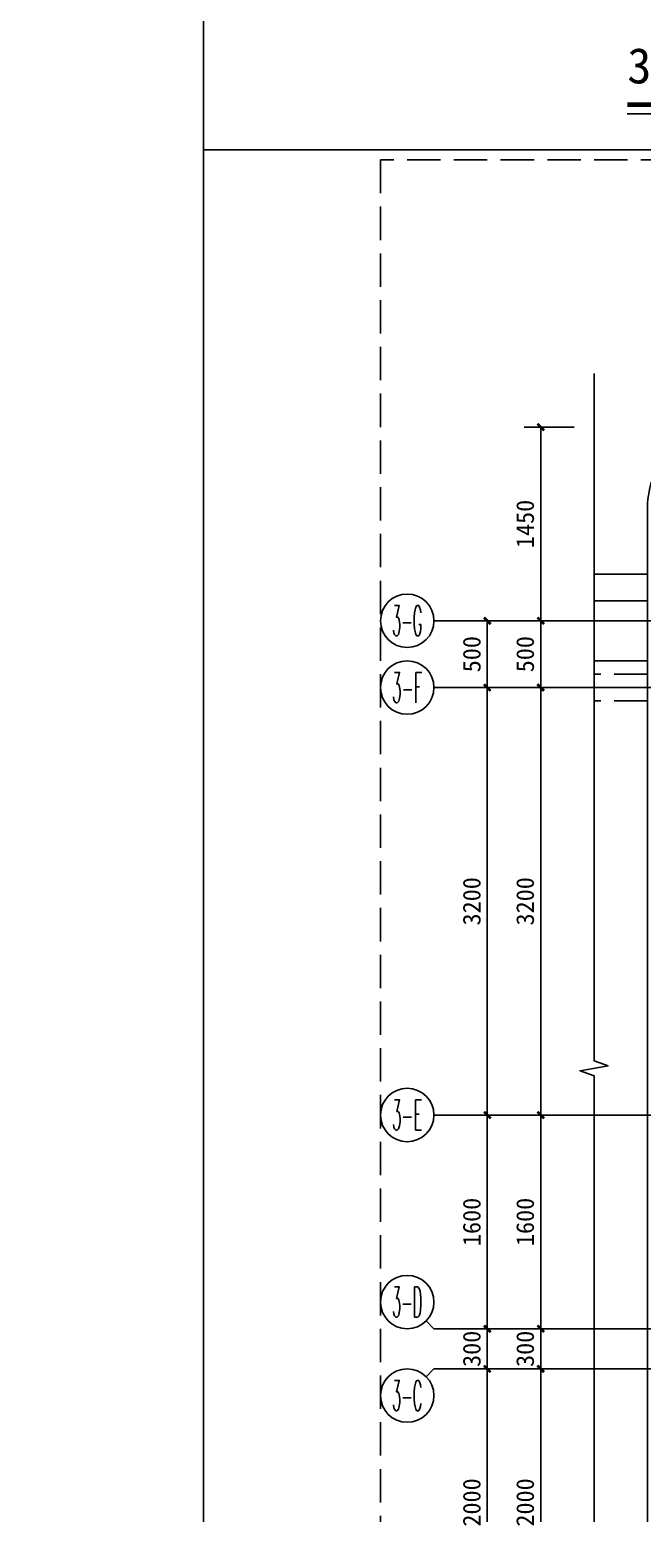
# Model space of a CAD drawing. Extents: x -10817 to 167545, y 26551 to 157048.
# Drawn here: x 86696 to 91287, y 41195 to 52301 of the extents above; entities that cross this region are included whole.
import ezdxf
from ezdxf.enums import TextEntityAlignment as Align
from ezdxf.xclip import XClip

# ---------------------------------------------------------------- set-up
doc = ezdxf.new("R2010")
doc.units = 0
doc.header["$LTSCALE"] = 1000
doc.header["$MEASUREMENT"] = 0
doc.header["$XCLIPFRAME"] = 0
for name, pattern in [('3#楼屋顶平面$0$DASH', [0.35, 0.25, -0.1]), ('DASH', [0.35, 0.25, -0.1]), ('DOTE', [2.42, 2, -0.2, 0.02, -0.2])]:
    doc.linetypes.add(name, pattern=pattern)
doc.layers.get('Defpoints').update_dxf_attribs({"color": 30, "linetype": 'DASH'})
for name, color, linetype in [('3#楼屋顶平面$0$A-00-HX-113-wall-01Y$0$HRAL', 31, 'Continuous'), ('3#楼屋顶平面$0$A-DRAN', 243, 'Continuous'), ('3#楼屋顶平面$0$A-DRAN-SYMB', 243, 'Continuous'), ('3#楼屋顶平面$0$A-ROOF', 241, 'Continuous'), ('A-ANNO-AXIS-CIRC', 3, 'Continuous'), ('A-ANNO-AXIS-TEXT', 7, 'Continuous'), ('A-ANNO-DIMS', 3, 'Continuous'), ('A-ANNO-DOTE', 10, 'DOTE'), ('A-ANNO-SYMB', 3, 'Continuous'), ('A-ANNO-TEXT', 7, 'Continuous'), ('AXIS_TEXT', 7, 'Continuous')]:
    doc.layers.add(name, color=color, linetype=linetype)
doc.styles.add('_TCH_AXIS', font='COMPLEX', dxfattribs={"bigfont": 'GBCBIG'})
doc.styles.add('_TCH_DIM_T3', font='')
doc.styles.add('COMPLEX', font='COMPLEX')
doc.styles.get("Standard").update_dxf_attribs({"font": ''})
doc.styles.get('_TCH_DIM_T3').set_extended_font_data('SimSun')
doc.styles.get('Standard').set_extended_font_data('SimSun')
doc.dimstyles.new('_TCH_ARCH&&50', dxfattribs={"dimtxt": 132.911392, "dimasz": 50, "dimexe": 125, "dimexo": 150, "dimgap": 50, "dimtad": 1, "dimdec": 0, "dimzin": 0, "dimdsep": 46, "dimtxsty": '_TCH_DIM_T3', "dimblk": 'ARCHTICK', "dimcen": 0.09, "dimclrt": 7, "dimazin": 2, "dimtfac": 1, "dimtdec": 0, "dimtix": 1, "dimtmove": 2, "dimatfit": 3, "dimfxl": 50, "dimtolj": 1, "dimtzin": 0, "dimarcsym": 0})

# ---------------------------------------------------------------- blocks, each defined once
blk = doc.blocks.new('3#楼屋顶平面$0$$1$1#_arcd-2~9F$0$03_2#_arcd$0$04_F01_arcd$0$asdfded')
at = {"layer": '3#楼屋顶平面$0$A-DRAN-SYMB'}
for points in [[(-29300.2, 118966), (-29300.2, 118876)], [(-29342.2, 118921), (-29258.2, 118921)]]:
    blk.add_lwpolyline(points, dxfattribs=at)
for radius in [30, 18]:
    blk.add_circle((-29300.2, 118921), radius, dxfattribs=at)
blk = doc.blocks.new('3#楼屋顶平面')
at = {"layer": '3#楼屋顶平面$0$A-00-HX-113-wall-01Y$0$HRAL'}
for points in [[(-11300, 950), (-11300, -4250, 0.414214), (-10700, -4850), (10150, -4850), (10150, -3500), (-10100, -3500), (-10100, 950)], [(10751, -3500), (31000, -3500), (31000, 950), (32200, 950), (32200, -4250, -0.414214), (31600, -4850), (10751, -4850)]]:
    blk.add_lwpolyline(points, format="xyb", close=True, dxfattribs=at)
at = {"layer": '3#楼屋顶平面$0$A-DRAN'}
for points in [[(-449, 7450), (-1599, 6300), (901, 3800), (-1049, 1850), (651, 150)], [(21350, 7450), (22500, 6300), (20000, 3800), (21950, 1850), (20250, 150)], [(901, 3800), (-1599, 3800)], [(20000, 3800), (22500, 3800)]]:
    blk.add_lwpolyline(points, dxfattribs=at)
at = {"layer": '3#楼屋顶平面$0$A-DRAN-SYMB', "linetype": '3#楼屋顶平面$0$DASH', "ltscale": 0.3}
for p, q in [((-2169, 6370), (-2259, 6460)), ((23070, 6370), (23160, 6460)), ((-1959, 6370), (-2169, 6370)), ((-2169, 6370), (-2169, 6230)), ((22860, 6370), (23070, 6370)), ((23070, 6370), (23070, 6230)), ((-2169, 6230), (-2259, 6140)), ((-1959, 6230), (-2169, 6230)), ((22860, 6230), (23070, 6230)), ((23070, 6230), (23160, 6140)), ((-1619, 1920), (-1709, 2010)), ((22520, 1920), (22610, 2010)), ((-1409, 1920), (-1619, 1920)), ((-1619, 1920), (-1619, 1780)), ((22310, 1920), (22520, 1920)), ((22520, 1920), (22520, 1780)), ((-1619, 1780), (-1709, 1690)), ((-1409, 1780), (-1619, 1780)), ((22310, 1780), (22520, 1780)), ((22520, 1780), (22610, 1690))]:
    blk.add_line(p, q, dxfattribs=at)
at = {"layer": '3#楼屋顶平面$0$A-DRAN-SYMB', "linetype": '3#楼屋顶平面$0$DASH'}
for p, q in [((-1610, 6528), (-1949, 6365)), ((22511, 6528), (22850, 6365)), ((-1610, 6072), (-1949, 6235)), ((22511, 6072), (22850, 6235)), ((-1060, 2078), (-1399, 1915)), ((21961, 2078), (22300, 1915)), ((-1060, 1622), (-1399, 1785)), ((21961, 1622), (22300, 1785))]:
    blk.add_line(p, q, dxfattribs=at)
at = {"layer": '3#楼屋顶平面$0$A-DRAN-SYMB', "linetype": '3#楼屋顶平面$0$DASH', "ltscale": 0.3}
for points in [[(-2269, 6470), (-2269, 6130), (-1949, 6130), (-1949, 6470)], [(-2259, 6460), (-2259, 6140), (-1959, 6140), (-1959, 6460)], [(23170, 6470), (23170, 6130), (22850, 6130), (22850, 6470)], [(23160, 6460), (23160, 6140), (22860, 6140), (22860, 6460)], [(-1719, 2020), (-1719, 1680), (-1399, 1680), (-1399, 2020)], [(-1709, 2010), (-1709, 1690), (-1409, 1690), (-1409, 2010)], [(22620, 2020), (22620, 1680), (22300, 1680), (22300, 2020)], [(22610, 2010), (22610, 1690), (22310, 1690), (22310, 2010)]]:
    blk.add_lwpolyline(points, close=True, dxfattribs=at)
at = {"layer": '3#楼屋顶平面$0$A-ROOF'}
for points in [[(1450, -550), (-2200, -550, -0.414214), (-2800, 50), (-2800, 8450, -0.414214), (-2200, 9050), (2400, 9050), (2400, 7300), (2050, 7300), (2050, 50, -0.414214)], [(19450, -550), (23100, -550, 0.414214), (23700, 50), (23700, 8450, 0.414214), (23100, 9050), (18500, 9050), (18500, 7300), (18850, 7300), (18850, 50, 0.414214)]]:
    blk.add_lwpolyline(points, format="xyb", close=True, dxfattribs=at)
for points in [[(-2800, 7950), (-11000, 7950, 0.414214), (-11300, 7650), (-11300, 950)], [(32200, 950), (32200, 7650, 0.414214), (31900, 7950), (23700, 7950)]]:
    blk.add_lwpolyline(points, format="xyb", dxfattribs=at)
for points in [[(18500, 7950), (2400, 7950)], [(-2800, 7750), (-11100, 7750), (-11100, 950)], [(18500, 7750), (2400, 7750)], [(32000, 950), (32000, 7750), (23700, 7750)], [(-2800, 7300), (-10650, 7300), (-10650, 950)], [(18850, 7300), (2050, 7300)], [(31550, 950), (31550, 7300), (23700, 7300)], [(10150, -4200), (10751, -4200)], [(10150, -4650), (10751, -4650)], [(10150, -4850), (10751, -4850)]]:
    blk.add_lwpolyline(points, dxfattribs=at)
for points in [[(1400, -200), (1400, 2500), (1250, 2500), (1250, 7800), (-1950, 7800), (-1950, 2100), (-1400, 2100), (-1400, -200)], [(19500, -200), (19500, 2500), (19650, 2500), (19650, 7800), (22850, 7800), (22850, 2100), (22300, 2100), (22300, -200)], [(1050, 150), (1050, 2150), (900, 2150), (900, 7450), (-1600, 7450), (-1600, 2450), (-1050, 2450), (-1050, 150)], [(19850, 150), (19850, 2150), (20000, 2150), (20000, 7450), (22500, 7450), (22500, 2450), (21950, 2450), (21950, 150)], [(-7335, 6215), (-6465, 6215), (-6465, 7285), (-7335, 7285)], [(6165, 6215), (7035, 6215), (7035, 7285), (6165, 7285)], [(13865, 6215), (14735, 6215), (14735, 7285), (13865, 7285)], [(27365, 6215), (28235, 6215), (28235, 7285), (27365, 7285)], [(-10585, 1965), (-9815, 1965), (-9815, 2735), (-10585, 2735)], [(31485, 1965), (30715, 1965), (30715, 2735), (31485, 2735)], [(9015, 1765), (9785, 1765), (9785, 2535), (9015, 2535)], [(11885, 1765), (11115, 1765), (11115, 2535), (11885, 2535)]]:
    blk.add_lwpolyline(points, close=True, dxfattribs=at)
at = {"layer": '3#楼屋顶平面$0$A-ROOF', "linetype": '3#楼屋顶平面$0$DASH'}
for points in [[(1300, -100), (1300, 2400), (1150, 2400), (1150, 7700), (-1850, 7700), (-1850, 2200), (-1300, 2200), (-1300, -100)], [(19600, -100), (19600, 2400), (19750, 2400), (19750, 7700), (22750, 7700), (22750, 2200), (22200, 2200), (22200, -100)]]:
    blk.add_lwpolyline(points, close=True, dxfattribs=at)
for points in [[(1100, 100), (1100, 2200), (950, 2200), (950, 7500), (-1650, 7500), (-1650, 2400), (-1100, 2400), (-1100, 100), (1100, 100)], [(19800, 100), (19800, 2200), (19950, 2200), (19950, 7500), (22550, 7500), (22550, 2400), (22000, 2400), (22000, 100), (19800, 100)], [(-7335, 7200), (-10550, 7200), (-10550, 2735)], [(-2800, 7200), (-6465, 7200)], [(6165, 7200), (2050, 7200)], [(13865, 7200), (7035, 7200)], [(18850, 7200), (14735, 7200)], [(27365, 7200), (23700, 7200)], [(31450, 2735), (31450, 7200), (28235, 7200)], [(-7335, 7000), (-10350, 7000), (-10350, 2735)], [(-2800, 7000), (-6465, 7000)], [(6165, 7000), (2050, 7000)], [(13865, 7000), (7035, 7000)], [(18850, 7000), (14735, 7000)], [(27365, 7000), (23700, 7000)], [(31250, 2735), (31250, 7000), (28235, 7000)], [(-10550, 1965), (-10550, 950)], [(-10350, 1965), (-10350, 950)], [(31250, 950), (31250, 1965)], [(31450, 950), (31450, 1965)], [(10150, -3900), (10751, -3900)], [(10150, -4100), (10751, -4100)]]:
    blk.add_lwpolyline(points, dxfattribs=at)
at = {"ltscale": 0.3, "yscale": 1.66666664276272, "zscale": 1.66666664276272, "rotation": 180}
for p, xscale in [((46734, 204502), -1.66666664276272), ((-25834, 204502), 1.66666664276272)]:
    blk.add_blockref('3#楼屋顶平面$0$$1$1#_arcd-2~9F$0$03_2#_arcd$0$04_F01_arcd$0$asdfded', p, dxfattribs=dict(at, xscale=xscale))
at = {"yscale": 1.66666664276272, "zscale": 1.66666664276272, "rotation": 180}
for p, xscale in [((47284, 200052), -1.66666664276272), ((-26384, 200052), 1.66666664276272)]:
    blk.add_blockref('3#楼屋顶平面$0$$1$1#_arcd-2~9F$0$03_2#_arcd$0$04_F01_arcd$0$asdfded', p, dxfattribs=dict(at, xscale=xscale))
blk = doc.blocks.new('4#楼-HZS')
at = {"layer": 'Defpoints'}
blk.add_lwpolyline([(233510.1, -33931.3), (342410.1, -33931.3), (342410.1, -91331.3), (233510.1, -91331.3)], close=True, dxfattribs=at)
blk = doc.blocks.new('3、4#楼 北侧门头剖面$0$A$C68743212')
blk.add_blockref('4#楼-HZS', (-260976, 76631, 0))
blk = doc.blocks.new('3、4#楼 北侧门头剖面')
ref = blk.add_blockref('3、4#楼 北侧门头剖面$0$A$C68743212', (4150, 3500, 0), dxfattribs=dict(xscale=-1))
XClip(ref).set_block_clipping_path([(4798.9792002077, -3500), (4798.9792002077, -399.9916608699), (4398.9875394247, 0.0083390431), (-149.727296805, 0.1031708434), (-149.727296805, -30), (0.272703195, -30), (0.272703195, -170), (-149.727296805, -170), (-149.727296805, -200), (450.272703195, -200), (450.8968260299, -800), (300.6421525169, -800), (300.6421525169, -3500), (-349.727296805, -3500), (-349.727296805, 400.1031708434), (5198.9792002077, 400.1031708434), (5198.9792002077, -3500)])
blk = doc.blocks.new('_ArchTick')
at = {"color": 0, "linetype": 'ByBlock', "const_width": 0.4}
blk.add_lwpolyline([(-0.5, -0.5), (0.5, 0.5)], dxfattribs=at)
blk = doc.blocks.new('*D818')
at = {"layer": 'A-ANNO-DIMS', "color": 0, "lineweight": -2, "transparency": 16777216}
for p, q in [((90775, 42276), (90400, 42276)), ((90525, 40276), (90525, 42276)), ((90775, 40276), (90400, 40276))]:
    blk.add_line(p, q, dxfattribs=at)
at = {"layer": 'Defpoints', "color": 0, "transparency": 16777216}
for p in [(90525, 42276), (90925, 42276), (90925, 40276)]:
    blk.add_point(p, dxfattribs=at)
at = {"layer": 'A-ANNO-DIMS', "color": 0, "lineweight": -2, "transparency": 16777216, "xscale": 50, "yscale": 50, "zscale": 50}
for p, rotation in [((90525, 42276), 90), ((90525, 40276), 270)]:
    blk.add_blockref('_ArchTick', p, dxfattribs=dict(at, rotation=rotation))
at = {"layer": 'A-ANNO-DIMS', "color": 7, "transparency": 16777216, "insert": (90409, 41276), "char_height": 132.9, "attachment_point": 5, "rotation": 90, "style": '_TCH_DIM_T3'}
blk.add_mtext('\\A1;2000', dxfattribs=at)
blk = doc.blocks.new('*D819')
at = {"layer": 'A-ANNO-DIMS', "color": 0, "lineweight": -2, "transparency": 16777216}
for p, q in [((90775, 42576), (90400, 42576)), ((90525, 42576), (90525, 42626)), ((90525, 42276), (90525, 42576)), ((90775, 42276), (90400, 42276)), ((90525, 42276), (90525, 42226))]:
    blk.add_line(p, q, dxfattribs=at)
at = {"layer": 'Defpoints', "color": 0, "transparency": 16777216}
for p in [(90525, 42576), (90925, 42576), (90925, 42276)]:
    blk.add_point(p, dxfattribs=at)
at = {"layer": 'A-ANNO-DIMS', "color": 0, "lineweight": -2, "transparency": 16777216, "xscale": 50, "yscale": 50, "zscale": 50}
for p, rotation in [((90525, 42576), 270), ((90525, 42276), 90)]:
    blk.add_blockref('_ArchTick', p, dxfattribs=dict(at, rotation=rotation))
at = {"layer": 'A-ANNO-DIMS', "color": 7, "transparency": 16777216, "insert": (90409, 42426), "char_height": 132.9, "attachment_point": 5, "rotation": 90, "style": '_TCH_DIM_T3'}
blk.add_mtext('\\A1;300', dxfattribs=at)
blk = doc.blocks.new('*D820')
at = {"layer": 'A-ANNO-DIMS', "color": 0, "lineweight": -2, "transparency": 16777216}
for p, q in [((90775, 44176), (90400, 44176)), ((90525, 42576), (90525, 44176)), ((90775, 42576), (90400, 42576))]:
    blk.add_line(p, q, dxfattribs=at)
at = {"layer": 'Defpoints', "color": 0, "transparency": 16777216}
for p in [(90525, 44176), (90925, 44176), (90925, 42576)]:
    blk.add_point(p, dxfattribs=at)
at = {"layer": 'A-ANNO-DIMS', "color": 0, "lineweight": -2, "transparency": 16777216, "xscale": 50, "yscale": 50, "zscale": 50}
for p, rotation in [((90525, 44176), 90), ((90525, 42576), 270)]:
    blk.add_blockref('_ArchTick', p, dxfattribs=dict(at, rotation=rotation))
at = {"layer": 'A-ANNO-DIMS', "color": 7, "transparency": 16777216, "insert": (90409, 43376), "char_height": 132.9, "attachment_point": 5, "rotation": 90, "style": '_TCH_DIM_T3'}
blk.add_mtext('\\A1;1600', dxfattribs=at)
blk = doc.blocks.new('*D821')
at = {"layer": 'A-ANNO-DIMS', "color": 0, "lineweight": -2, "transparency": 16777216}
for p, q in [((90775, 47376), (90400, 47376)), ((90525, 44176), (90525, 47376)), ((90775, 44176), (90400, 44176))]:
    blk.add_line(p, q, dxfattribs=at)
at = {"layer": 'Defpoints', "color": 0, "transparency": 16777216}
for p in [(90525, 47376), (90925, 47376), (90925, 44176)]:
    blk.add_point(p, dxfattribs=at)
at = {"layer": 'A-ANNO-DIMS', "color": 0, "lineweight": -2, "transparency": 16777216, "xscale": 50, "yscale": 50, "zscale": 50}
for p, rotation in [((90525, 47376), 90), ((90525, 44176), 270)]:
    blk.add_blockref('_ArchTick', p, dxfattribs=dict(at, rotation=rotation))
at = {"layer": 'A-ANNO-DIMS', "color": 7, "transparency": 16777216, "insert": (90409, 45776), "char_height": 132.9, "attachment_point": 5, "rotation": 90, "style": '_TCH_DIM_T3'}
blk.add_mtext('\\A1;3200', dxfattribs=at)
blk = doc.blocks.new('*D822')
at = {"layer": 'A-ANNO-DIMS', "color": 0, "lineweight": -2, "transparency": 16777216}
for p, q in [((90775, 47876), (90400, 47876)), ((90525, 47376), (90525, 47876)), ((90775, 47376), (90400, 47376))]:
    blk.add_line(p, q, dxfattribs=at)
at = {"layer": 'Defpoints', "color": 0, "transparency": 16777216}
for p in [(90525, 47876), (90925, 47876), (90925, 47376)]:
    blk.add_point(p, dxfattribs=at)
at = {"layer": 'A-ANNO-DIMS', "color": 0, "lineweight": -2, "transparency": 16777216, "xscale": 50, "yscale": 50, "zscale": 50}
for p, rotation in [((90525, 47876), 90), ((90525, 47376), 270)]:
    blk.add_blockref('_ArchTick', p, dxfattribs=dict(at, rotation=rotation))
at = {"layer": 'A-ANNO-DIMS', "color": 7, "transparency": 16777216, "insert": (90409, 47626), "char_height": 132.9, "attachment_point": 5, "rotation": 90, "style": '_TCH_DIM_T3'}
blk.add_mtext('\\A1;500', dxfattribs=at)
blk = doc.blocks.new('*D823')
at = {"layer": 'A-ANNO-DIMS', "color": 0, "lineweight": -2, "transparency": 16777216}
for p, q in [((90775, 49326), (90400, 49326)), ((90525, 47876), (90525, 49326)), ((90775, 47876), (90400, 47876))]:
    blk.add_line(p, q, dxfattribs=at)
at = {"layer": 'Defpoints', "color": 0, "transparency": 16777216}
for p in [(90525, 49326), (90925, 49326), (90925, 47876)]:
    blk.add_point(p, dxfattribs=at)
at = {"layer": 'A-ANNO-DIMS', "color": 0, "lineweight": -2, "transparency": 16777216, "xscale": 50, "yscale": 50, "zscale": 50}
for p, rotation in [((90525, 49326), 90), ((90525, 47876), 270)]:
    blk.add_blockref('_ArchTick', p, dxfattribs=dict(at, rotation=rotation))
at = {"layer": 'A-ANNO-DIMS', "color": 7, "transparency": 16777216, "insert": (90409, 48601), "char_height": 132.9, "attachment_point": 5, "rotation": 90, "style": '_TCH_DIM_T3'}
blk.add_mtext('\\A1;1450', dxfattribs=at)
blk = doc.blocks.new('*D824')
at = {"layer": 'A-ANNO-DIMS', "color": 0, "lineweight": -2, "transparency": 16777216}
for p, q in [((90375, 42276), (90000, 42276)), ((90125, 40276), (90125, 42276)), ((90375, 40276), (90000, 40276))]:
    blk.add_line(p, q, dxfattribs=at)
at = {"layer": 'Defpoints', "color": 0, "transparency": 16777216}
for p in [(90125, 42276), (90525, 42276), (90525, 40276)]:
    blk.add_point(p, dxfattribs=at)
at = {"layer": 'A-ANNO-DIMS', "color": 0, "lineweight": -2, "transparency": 16777216, "xscale": 50, "yscale": 50, "zscale": 50}
for p, rotation in [((90125, 42276), 90), ((90125, 40276), 270)]:
    blk.add_blockref('_ArchTick', p, dxfattribs=dict(at, rotation=rotation))
at = {"layer": 'A-ANNO-DIMS', "color": 7, "transparency": 16777216, "insert": (90009, 41276), "char_height": 132.9, "attachment_point": 5, "rotation": 90, "style": '_TCH_DIM_T3'}
blk.add_mtext('\\A1;2000', dxfattribs=at)
blk = doc.blocks.new('*D825')
at = {"layer": 'A-ANNO-DIMS', "color": 0, "lineweight": -2, "transparency": 16777216}
for p, q in [((90375, 42576), (90000, 42576)), ((90125, 42576), (90125, 42626)), ((90125, 42276), (90125, 42576)), ((90375, 42276), (90000, 42276)), ((90125, 42276), (90125, 42226))]:
    blk.add_line(p, q, dxfattribs=at)
at = {"layer": 'Defpoints', "color": 0, "transparency": 16777216}
for p in [(90125, 42576), (90525, 42576), (90525, 42276)]:
    blk.add_point(p, dxfattribs=at)
at = {"layer": 'A-ANNO-DIMS', "color": 0, "lineweight": -2, "transparency": 16777216, "xscale": 50, "yscale": 50, "zscale": 50}
for p, rotation in [((90125, 42576), 270), ((90125, 42276), 90)]:
    blk.add_blockref('_ArchTick', p, dxfattribs=dict(at, rotation=rotation))
at = {"layer": 'A-ANNO-DIMS', "color": 7, "transparency": 16777216, "insert": (90009, 42426), "char_height": 132.9, "attachment_point": 5, "rotation": 90, "style": '_TCH_DIM_T3'}
blk.add_mtext('\\A1;300', dxfattribs=at)
blk = doc.blocks.new('*D826')
at = {"layer": 'A-ANNO-DIMS', "color": 0, "lineweight": -2, "transparency": 16777216}
for p, q in [((90375, 44176), (90000, 44176)), ((90125, 42576), (90125, 44176)), ((90375, 42576), (90000, 42576))]:
    blk.add_line(p, q, dxfattribs=at)
at = {"layer": 'Defpoints', "color": 0, "transparency": 16777216}
for p in [(90125, 44176), (90525, 44176), (90525, 42576)]:
    blk.add_point(p, dxfattribs=at)
at = {"layer": 'A-ANNO-DIMS', "color": 0, "lineweight": -2, "transparency": 16777216, "xscale": 50, "yscale": 50, "zscale": 50}
for p, rotation in [((90125, 44176), 90), ((90125, 42576), 270)]:
    blk.add_blockref('_ArchTick', p, dxfattribs=dict(at, rotation=rotation))
at = {"layer": 'A-ANNO-DIMS', "color": 7, "transparency": 16777216, "insert": (90009, 43376), "char_height": 132.9, "attachment_point": 5, "rotation": 90, "style": '_TCH_DIM_T3'}
blk.add_mtext('\\A1;1600', dxfattribs=at)
blk = doc.blocks.new('*D827')
at = {"layer": 'A-ANNO-DIMS', "color": 0, "lineweight": -2, "transparency": 16777216}
for p, q in [((90375, 47376), (90000, 47376)), ((90125, 44176), (90125, 47376)), ((90375, 44176), (90000, 44176))]:
    blk.add_line(p, q, dxfattribs=at)
at = {"layer": 'Defpoints', "color": 0, "transparency": 16777216}
for p in [(90125, 47376), (90525, 47376), (90525, 44176)]:
    blk.add_point(p, dxfattribs=at)
at = {"layer": 'A-ANNO-DIMS', "color": 0, "lineweight": -2, "transparency": 16777216, "xscale": 50, "yscale": 50, "zscale": 50}
for p, rotation in [((90125, 47376), 90), ((90125, 44176), 270)]:
    blk.add_blockref('_ArchTick', p, dxfattribs=dict(at, rotation=rotation))
at = {"layer": 'A-ANNO-DIMS', "color": 7, "transparency": 16777216, "insert": (90009, 45776), "char_height": 132.9, "attachment_point": 5, "rotation": 90, "style": '_TCH_DIM_T3'}
blk.add_mtext('\\A1;3200', dxfattribs=at)
blk = doc.blocks.new('*D828')
at = {"layer": 'A-ANNO-DIMS', "color": 0, "lineweight": -2, "transparency": 16777216}
for p, q in [((90375, 47876), (90000, 47876)), ((90125, 47376), (90125, 47876)), ((90375, 47376), (90000, 47376))]:
    blk.add_line(p, q, dxfattribs=at)
at = {"layer": 'Defpoints', "color": 0, "transparency": 16777216}
for p in [(90125, 47876), (90525, 47876), (90525, 47376)]:
    blk.add_point(p, dxfattribs=at)
at = {"layer": 'A-ANNO-DIMS', "color": 0, "lineweight": -2, "transparency": 16777216, "xscale": 50, "yscale": 50, "zscale": 50}
for p, rotation in [((90125, 47876), 90), ((90125, 47376), 270)]:
    blk.add_blockref('_ArchTick', p, dxfattribs=dict(at, rotation=rotation))
at = {"layer": 'A-ANNO-DIMS', "color": 7, "transparency": 16777216, "insert": (90009, 47626), "char_height": 132.9, "attachment_point": 5, "rotation": 90, "style": '_TCH_DIM_T3'}
blk.add_mtext('\\A1;500', dxfattribs=at)
blk = doc.blocks.new('_AXISO')
blk.add_circle((0, 0), 0.5)
at = {"layer": 'AXIS_TEXT', "style": 'COMPLEX', "width": 1.041667}
blk.add_attdef('A', text='', height=0.56, dxfattribs=at).set_placement((-0.25, -0.28), (0.25, -0.28), align=Align.FIT)

msp = doc.modelspace()

# ---------------------------------------------------------------- linework, layer by layer
for points in [[(88000, 37051.2), (88000, 65751.2)], [(88000, 51401.2), (100350, 51401.2)]]:
    msp.add_lwpolyline(points)
at = {"layer": 'A-ANNO-AXIS-CIRC'}
for p, q in [((90925, 47876.2), (89725, 47876.2)), ((90925, 47376.2), (89725, 47376.2)), ((90925, 44176.2), (89725, 44176.2)), ((89666.4, 42634.8), (89725, 42576.2)), ((90925, 42576.2), (89725, 42576.2)), ((89666.4, 42217.6), (89725, 42276.2)), ((90925, 42276.2), (89725, 42276.2))]:
    msp.add_line(p, q, dxfattribs=at)
at = {"layer": 'A-ANNO-DOTE'}
for points in [[(89725, 47876.2), (98125, 47876.2)], [(89725, 47376.2), (98125, 47376.2)], [(89725, 44176.2), (98125, 44176.2)], [(89725, 42576.2), (98125, 42576.2)], [(89725, 42276.2), (98125, 42276.2)]]:
    msp.add_lwpolyline(points, dxfattribs=at)
at = {"layer": 'A-ANNO-SYMB', "const_width": 35}
msp.add_lwpolyline([(91173.6, 51739.8), (97176.4, 51739.8)], dxfattribs=at)
at = {"layer": 'A-ANNO-SYMB'}
for points in [[(91173.6, 51669.8), (97176.4, 51669.8)], [(90925, 49726.3), (90925, 44582.5), (91030, 44544.3), (90820, 44507.2), (90925, 44470), (90925, 39326.2)]]:
    msp.add_lwpolyline(points, dxfattribs=at)
at = {"layer": 'Defpoints'}
msp.add_lwpolyline([(98525, 51326.3), (89325, 51326.3), (89325, 37726.2), (98525, 37726.2)], close=True, dxfattribs=at)

# ---------------------------------------------------------------- block references
msp.add_blockref('3、4#楼 北侧门头剖面', (152144.9, 54006.2))
ref = msp.add_blockref('3#楼屋顶平面', (94125, 40276.2))
XClip(ref).set_block_clipping_path([(-3199.9981464891, -950.0000000002), (2800.0686035752, 9450.1028259397)])
at = {"layer": 'A-ANNO-AXIS-CIRC'}
ref = msp.add_blockref('_AXISO', (89525, 47876.2), dxfattribs=dict(at, xscale=400, yscale=400, zscale=400))
ref.add_attrib('A', '3-G', dxfattribs={"layer": 'A-ANNO-AXIS-TEXT', "height": 226.27, "style": '_TCH_AXIS', "width": 0.308824}).set_placement((89411.8, 47763), (89638.1, 47763), align=Align.FIT)
ref = msp.add_blockref('_AXISO', (89525, 47376.2), dxfattribs=dict(at, xscale=400, yscale=400, zscale=400))
ref.add_attrib('A', '3-F', dxfattribs={"layer": 'A-ANNO-AXIS-TEXT', "height": 226.27, "style": '_TCH_AXIS', "width": 0.323077}).set_placement((89411.8, 47263), (89638.1, 47263), align=Align.FIT)
ref = msp.add_blockref('_AXISO', (89525, 44176.2), dxfattribs=dict(at, xscale=400, yscale=400, zscale=400))
ref.add_attrib('A', '3-E', dxfattribs={"layer": 'A-ANNO-AXIS-TEXT', "height": 226.27, "style": '_TCH_AXIS', "width": 0.318182}).set_placement((89411.8, 44063), (89638.1, 44063), align=Align.FIT)
ref = msp.add_blockref('_AXISO', (89525, 42776.2), dxfattribs=dict(at, xscale=400, yscale=400, zscale=400))
ref.add_attrib('A', '3-D', dxfattribs={"layer": 'A-ANNO-AXIS-TEXT', "height": 226.27, "style": '_TCH_AXIS', "width": 0.313433}).set_placement((89411.8, 42663), (89638.1, 42663), align=Align.FIT)
ref = msp.add_blockref('_AXISO', (89525, 42076.2), dxfattribs=dict(at, xscale=400, yscale=400, zscale=400))
ref.add_attrib('A', '3-C', dxfattribs={"layer": 'A-ANNO-AXIS-TEXT', "height": 226.27, "style": '_TCH_AXIS', "width": 0.318182}).set_placement((89411.8, 41963), (89638.1, 41963), align=Align.FIT)

# ---------------------------------------------------------------- texts
at = {"layer": 'A-ANNO-TEXT', "color": 7}
msp.add_text('3#', height=265.82, dxfattribs=at).set_placement((91173.6, 51898.4))

# ---------------------------------------------------------------- dimensions: what is measured, and where the dimension line sits
at = {"layer": 'A-ANNO-DIMS'}
for p1, p2, picture, middle in [((90925, 47876.2), (90925, 49326.3), '*D823', (90408.5, 48601.2)), ((90525, 47376.2), (90525, 47876.2), '*D828', (90008.5, 47626.2)), ((90925, 47376.2), (90925, 47876.2), '*D822', (90408.5, 47626.2)), ((90525, 44176.2), (90525, 47376.2), '*D827', (90008.5, 45776.2)), ((90925, 44176.2), (90925, 47376.2), '*D821', (90408.5, 45776.2)), ((90525, 42576.2), (90525, 44176.2), '*D826', (90008.5, 43376.2)), ((90925, 42576.2), (90925, 44176.2), '*D820', (90408.5, 43376.2)), ((90525, 42276.2), (90525, 42576.2), '*D825', (90008.5, 42426.2)), ((90925, 42276.2), (90925, 42576.2), '*D819', (90408.5, 42426.2)), ((90525, 40276.2), (90525, 42276.2), '*D824', (90008.5, 41276.2)), ((90925, 40276.2), (90925, 42276.2), '*D818', (90408.5, 41276.2))]:
    dim = msp.add_aligned_dim(p1=p1, p2=p2, distance=400, dimstyle='_TCH_ARCH&&50', dxfattribs=at)
    dim.commit()
    dim.dimension.update_dxf_attribs({"geometry": picture, "text_midpoint": middle})

doc.saveas('drawing.dxf')
